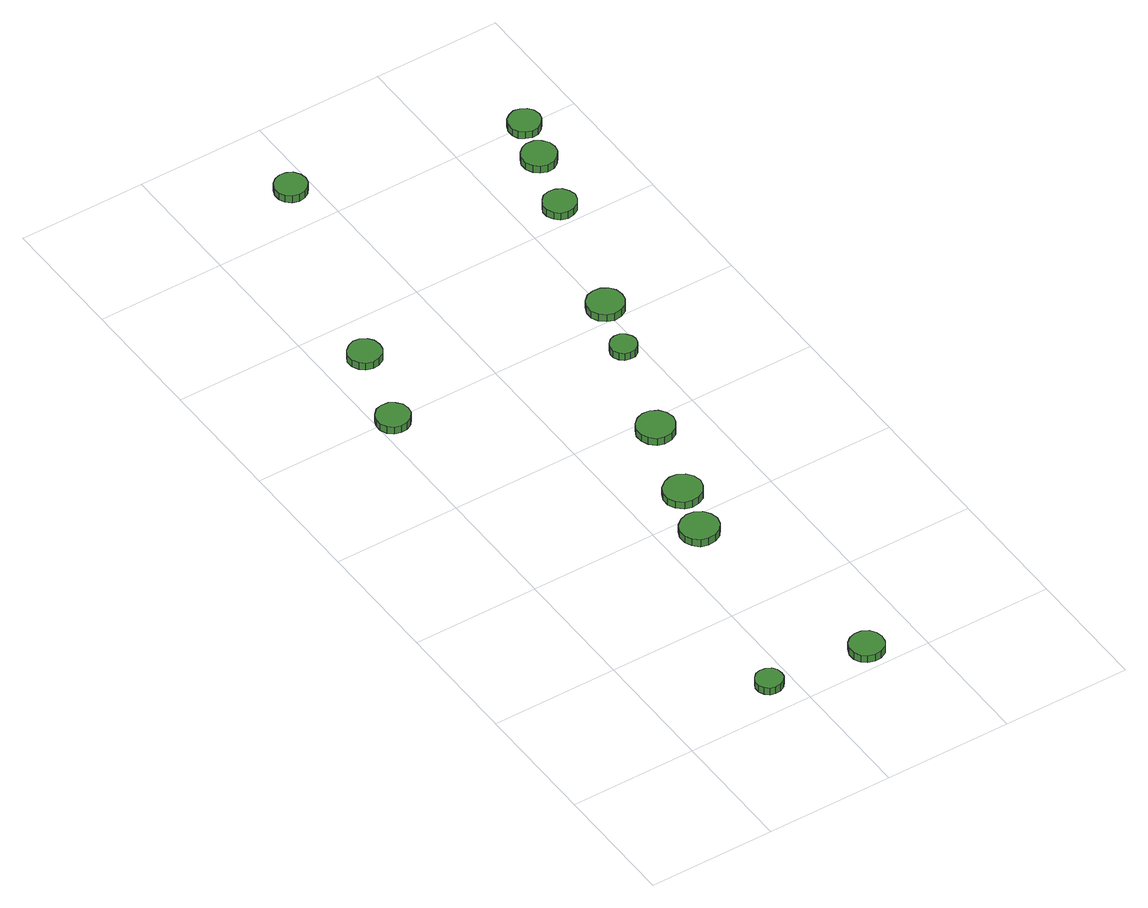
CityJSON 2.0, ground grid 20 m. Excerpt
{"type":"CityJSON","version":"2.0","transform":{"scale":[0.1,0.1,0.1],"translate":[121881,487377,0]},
"CityObjects":{
"tree1":{"type":"SolitaryVegetationObject","attributes":{"function":"something"},"geometry":[{"type":"MultiSurface","lod":"1","boundaries":[[[0,1,2,3,4,5,6,7,8,9,10,11,12,13,14]],[[15,16,17,18,19,20,21,22,23,24,25,26,27,28,29]],[[0,29,28,1]],[[1,28,27,2]],[[2,27,26,3]],[[3,26,25,4]],[[4,25,24,5]],[[5,24,23,6]],[[6,23,22,7]],[[7,22,21,8]],[[8,21,20,9]],[[9,20,19,10]],[[10,19,18,11]],[[11,18,17,12]],[[12,17,16,13]],[[13,16,15,14]],[[14,15,29,0]]]}]},
"tree2":{"type":"SolitaryVegetationObject","attributes":{"function":"something"},"geometry":[{"type":"MultiSurface","lod":"1","boundaries":[[[30,31,32,33,34,35,36,37,38,39,40,41,42,43,44]],[[45,46,47,48,49,50,51,52,53,54,55,56,57,58,59]],[[30,59,58,31]],[[31,58,57,32]],[[32,57,56,33]],[[33,56,55,34]],[[34,55,54,35]],[[35,54,53,36]],[[36,53,52,37]],[[37,52,51,38]],[[38,51,50,39]],[[39,50,49,40]],[[40,49,48,41]],[[41,48,47,42]],[[42,47,46,43]],[[43,46,45,44]],[[44,45,59,30]]]}]},
"tree3":{"type":"SolitaryVegetationObject","attributes":{"function":"something"},"geometry":[{"type":"MultiSurface","lod":"1","boundaries":[[[60,61,62,63,64,65,66,67,68,69,70,71,72,73,74]],[[75,76,77,78,79,80,81,82,83,84,85,86,87,88,89]],[[60,89,88,61]],[[61,88,87,62]],[[62,87,86,63]],[[63,86,85,64]],[[64,85,84,65]],[[65,84,83,66]],[[66,83,82,67]],[[67,82,81,68]],[[68,81,80,69]],[[69,80,79,70]],[[70,79,78,71]],[[71,78,77,72]],[[72,77,76,73]],[[73,76,75,74]],[[74,75,89,60]]]}]},
"tree4":{"type":"SolitaryVegetationObject","attributes":{"function":"something"},"geometry":[{"type":"MultiSurface","lod":"1","boundaries":[[[90,91,92,93,94,95,96,97,98,99,100,101,102,103,104]],[[105,106,107,108,109,110,111,112,113,114,115,116,117,118,119]],[[90,119,118,91]],[[91,118,117,92]],[[92,117,116,93]],[[93,116,115,94]],[[94,115,114,95]],[[95,114,113,96]],[[96,113,112,97]],[[97,112,111,98]],[[98,111,110,99]],[[99,110,109,100]],[[100,109,108,101]],[[101,108,107,102]],[[102,107,106,103]],[[103,106,105,104]],[[104,105,119,90]]]}]},
"tree5":{"type":"SolitaryVegetationObject","attributes":{"function":"something"},"geometry":[{"type":"MultiSurface","lod":"1","boundaries":[[[120,121,122,123,124,125,126,127,128,129,130,131,132,133,134]],[[135,136,137,138,139,140,141,142,143,144,145,146,147,148,149]],[[120,149,148,121]],[[121,148,147,122]],[[122,147,146,123]],[[123,146,145,124]],[[124,145,144,125]],[[125,144,143,126]],[[126,143,142,127]],[[127,142,141,128]],[[128,141,140,129]],[[129,140,139,130]],[[130,139,138,131]],[[131,138,137,132]],[[132,137,136,133]],[[133,136,135,134]],[[134,135,149,120]]]}]},
"tree6":{"type":"SolitaryVegetationObject","attributes":{"function":"something"},"geometry":[{"type":"MultiSurface","lod":"1","boundaries":[[[150,151,152,153,154,155,156,157,158,159,160,161,162,163,164]],[[165,166,167,168,169,170,171,172,173,174,175,176,177,178,179]],[[150,179,178,151]],[[151,178,177,152]],[[152,177,176,153]],[[153,176,175,154]],[[154,175,174,155]],[[155,174,173,156]],[[156,173,172,157]],[[157,172,171,158]],[[158,171,170,159]],[[159,170,169,160]],[[160,169,168,161]],[[161,168,167,162]],[[162,167,166,163]],[[163,166,165,164]],[[164,165,179,150]]]}]},
"tree7":{"type":"SolitaryVegetationObject","attributes":{"function":"something"},"geometry":[{"type":"MultiSurface","lod":"1","boundaries":[[[180,181,182,183,184,185,186,187,188,189,190,191,192,193,194]],[[195,196,197,198,199,200,201,202,203,204,205,206,207,208,209]],[[180,209,208,181]],[[181,208,207,182]],[[182,207,206,183]],[[183,206,205,184]],[[184,205,204,185]],[[185,204,203,186]],[[186,203,202,187]],[[187,202,201,188]],[[188,201,200,189]],[[189,200,199,190]],[[190,199,198,191]],[[191,198,197,192]],[[192,197,196,193]],[[193,196,195,194]],[[194,195,209,180]]]}]},
"tree8":{"type":"SolitaryVegetationObject","attributes":{"function":"something"},"geometry":[{"type":"MultiSurface","lod":"1","boundaries":[[[210,211,212,213,214,215,216,217,218,219,220,221,222,223,224]],[[225,226,227,228,229,230,231,232,233,234,235,236,237,238,239]],[[210,239,238,211]],[[211,238,237,212]],[[212,237,236,213]],[[213,236,235,214]],[[214,235,234,215]],[[215,234,233,216]],[[216,233,232,217]],[[217,232,231,218]],[[218,231,230,219]],[[219,230,229,220]],[[220,229,228,221]],[[221,228,227,222]],[[222,227,226,223]],[[223,226,225,224]],[[224,225,239,210]]]}]},
"tree9":{"type":"SolitaryVegetationObject","attributes":{"function":"something"},"geometry":[{"type":"MultiSurface","lod":"1","boundaries":[[[240,241,242,243,244,245,246,247,248,249,250,251,252,253,254]],[[255,256,257,258,259,260,261,262,263,264,265,266,267,268,269]],[[240,269,268,241]],[[241,268,267,242]],[[242,267,266,243]],[[243,266,265,244]],[[244,265,264,245]],[[245,264,263,246]],[[246,263,262,247]],[[247,262,261,248]],[[248,261,260,249]],[[249,260,259,250]],[[250,259,258,251]],[[251,258,257,252]],[[252,257,256,253]],[[253,256,255,254]],[[254,255,269,240]]]}]},
"tree10":{"type":"SolitaryVegetationObject","attributes":{"function":"something"},"geometry":[{"type":"MultiSurface","lod":"1","boundaries":[[[270,271,272,273,274,275,276,277,278,279,280,281,282,283,284]],[[285,286,287,288,289,290,291,292,293,294,295,296,297,298,299]],[[270,299,298,271]],[[271,298,297,272]],[[272,297,296,273]],[[273,296,295,274]],[[274,295,294,275]],[[275,294,293,276]],[[276,293,292,277]],[[277,292,291,278]],[[278,291,290,279]],[[279,290,289,280]],[[280,289,288,281]],[[281,288,287,282]],[[282,287,286,283]],[[283,286,285,284]],[[284,285,299,270]]]}]},
"tree11":{"type":"SolitaryVegetationObject","attributes":{"function":"something"},"geometry":[{"type":"MultiSurface","lod":"1","boundaries":[[[300,301,302,303,304,305,306,307,308,309,310,311,312,313,314]],[[315,316,317,318,319,320,321,322,323,324,325,326,327,328,329]],[[300,329,328,301]],[[301,328,327,302]],[[302,327,326,303]],[[303,326,325,304]],[[304,325,324,305]],[[305,324,323,306]],[[306,323,322,307]],[[307,322,321,308]],[[308,321,320,309]],[[309,320,319,310]],[[310,319,318,311]],[[311,318,317,312]],[[312,317,316,313]],[[313,316,315,314]],[[314,315,329,300]]]}]},
"tree12":{"type":"SolitaryVegetationObject","attributes":{"function":"something"},"geometry":[{"type":"MultiSurface","lod":"1","boundaries":[[[330,331,332,333,334,335,336,337,338,339,340,341,342,343,344]],[[345,346,347,348,349,350,351,352,353,354,355,356,357,358,359]],[[330,359,358,331]],[[331,358,357,332]],[[332,357,356,333]],[[333,356,355,334]],[[334,355,354,335]],[[335,354,353,336]],[[336,353,352,337]],[[337,352,351,338]],[[338,351,350,339]],[[339,350,349,340]],[[340,349,348,341]],[[341,348,347,342]],[[342,347,346,343]],[[343,346,345,344]],[[344,345,359,330]]]}]},
"tree13":{"type":"SolitaryVegetationObject","attributes":{"function":"something"},"geometry":[{"type":"MultiSurface","lod":"1","boundaries":[[[360,361,362,363,364,365,366,367,368,369,370,371,372,373,374]],[[375,376,377,378,379,380,381,382,383,384,385,386,387,388,389]],[[360,389,388,361]],[[361,388,387,362]],[[362,387,386,363]],[[363,386,385,364]],[[364,385,384,365]],[[365,384,383,366]],[[366,383,382,367]],[[367,382,381,368]],[[368,381,380,369]],[[369,380,379,370]],[[370,379,378,371]],[[371,378,377,372]],[[372,377,376,373]],[[373,376,375,374]],[[374,375,389,360]]]}]}
},
"vertices":[
[183,47,22],[182,56,22],[177,63,22],[169,67,22],[160,68,22],[152,66,22],[146,60,22],[142,52,22],[142,43,22],[146,35,22],[152,29,22],[160,27,22],[169,28,22],[177,32,22],[182,39,22],[182,39,9],[177,32,9],[169,28,9],[160,27,9],[152,29,9],[146,35,9],[142,43,9],[142,52,9],[146,60,9],[152,66,9],[160,68,9],[169,67,9],[177,63,9],[182,56,9],[183,47,9],
[51,797,16],[49,808,16],[42,816,16],[33,822,16],[22,823,16],[12,820,16],[4,812,16],[0,803,16],[0,792,16],[4,782,16],[12,775,16],[22,772,16],[33,773,16],[42,778,16],[49,787,16],[49,787,3],[42,778,3],[33,773,3],[22,772,3],[12,775,3],[4,782,3],[0,792,3],[0,803,3],[4,812,3],[12,820,3],[22,823,3],[33,822,3],[42,816,3],[49,808,3],[51,797,3],
[343,32,21],[341,43,21],[335,52,21],[325,57,21],[314,58,21],[304,55,21],[296,48,21],[291,37,21],[291,26,21],[296,16,21],[304,9,21],[314,6,21],[325,7,21],[335,12,21],[341,21,21],[341,21,8],[335,12,8],[325,7,8],[314,6,8],[304,9,8],[296,16,8],[291,26,8],[291,37,8],[296,48,8],[304,55,8],[314,58,8],[325,57,8],[335,52,8],[341,43,8],[343,32,8],
[89,927,18],[87,938,18],[81,946,18],[71,952,18],[61,953,18],[51,949,18],[43,942,18],[38,933,18],[38,922,18],[43,912,18],[51,905,18],[61,902,18],[71,903,18],[81,908,18],[87,917,18],[87,917,5],[81,908,5],[71,903,5],[61,902,5],[51,905,5],[43,912,5],[38,922,5],[38,933,5],[43,942,5],[51,949,5],[61,953,5],[71,952,5],[81,946,5],[87,938,5],[89,927,5],
[285,364,21],[282,376,21],[275,386,21],[264,392,21],[252,393,21],[240,389,21],[231,381,21],[226,370,21],[226,358,21],[231,347,21],[240,338,21],[252,335,21],[264,336,21],[275,342,21],[282,352,21],[282,352,8],[275,342,8],[264,336,8],[252,335,8],[240,338,8],[231,347,8],[226,358,8],[226,370,8],[231,381,8],[240,389,8],[252,393,8],[264,392,8],[275,386,8],[282,376,8],[285,364,8],
[310,444,18],[307,456,18],[300,466,18],[289,472,18],[277,473,18],[266,469,18],[256,461,18],[251,450,18],[251,438,18],[256,427,18],[266,418,18],[277,415,18],[289,416,18],[300,422,18],[307,432,18],[307,432,5],[300,422,5],[289,416,5],[277,415,5],[266,418,5],[256,427,5],[251,438,5],[251,450,5],[256,461,5],[266,469,5],[277,473,5],[289,472,5],[300,466,5],[307,456,5],[310,444,5],
[351,575,17],[348,587,17],[341,597,17],[330,603,17],[318,604,17],[307,600,17],[298,592,17],[293,581,17],[293,569,17],[298,558,17],[307,549,17],[318,546,17],[330,547,17],[341,553,17],[348,563,17],[348,563,4],[341,553,4],[330,547,4],[318,546,4],[307,549,4],[298,558,4],[293,569,4],[293,581,4],[298,592,4],[307,600,4],[318,604,4],[330,603,4],[341,597,4],[348,587,4],[351,575,4],
[192,1270,18],[190,1280,18],[184,1289,18],[175,1294,18],[165,1295,18],[155,1292,18],[147,1285,18],[143,1275,18],[143,1265,18],[147,1256,18],[155,1249,18],[165,1246,18],[175,1247,18],[184,1252,18],[190,1260,18],[190,1260,5],[184,1252,5],[175,1247,5],[165,1246,5],[155,1249,5],[147,1256,5],[143,1265,5],[143,1275,5],[147,1285,5],[155,1292,5],[165,1295,5],[175,1294,5],[184,1289,5],[190,1280,5],[192,1270,5],
[396,737,18],[394,745,18],[389,752,18],[382,757,18],[373,758,18],[365,755,18],[359,749,18],[355,741,18],[355,733,18],[359,725,18],[365,719,18],[373,717,18],[382,717,18],[389,722,18],[394,729,18],[394,729,5],[389,722,5],[382,717,5],[373,717,5],[365,719,5],[359,725,5],[355,733,5],[355,741,5],[359,749,5],[365,755,5],[373,758,5],[382,757,5],[389,752,5],[394,745,5],[396,737,5],
[428,820,22],[426,832,22],[419,841,22],[409,847,22],[397,848,22],[386,845,22],[377,837,22],[372,826,22],[372,814,22],[377,804,22],[386,796,22],[397,792,22],[409,794,22],[419,799,22],[426,809,22],[426,809,9],[419,799,9],[409,794,9],[397,792,9],[386,796,9],[377,804,9],[372,814,9],[372,826,9],[377,837,9],[386,845,9],[397,848,9],[409,847,9],[419,841,9],[426,832,9],[428,820,9],
[487,1028,22],[484,1038,22],[478,1047,22],[469,1052,22],[459,1053,22],[448,1050,22],[441,1043,22],[436,1033,22],[436,1023,22],[441,1013,22],[448,1006,22],[459,1003,22],[469,1004,22],[478,1009,22],[484,1018,22],[484,1018,9],[478,1009,9],[469,1004,9],[459,1003,9],[448,1006,9],[441,1013,9],[436,1023,9],[436,1033,9],[441,1043,9],[448,1050,9],[459,1053,9],[469,1052,9],[478,1047,9],[484,1038,9],[487,1028,9],
[520,1129,18],[518,1140,18],[511,1149,18],[502,1155,18],[490,1156,18],[480,1152,18],[472,1145,18],[467,1135,18],[467,1123,18],[472,1113,18],[480,1106,18],[490,1102,18],[502,1103,18],[511,1109,18],[518,1118,18],[518,1118,5],[511,1109,5],[502,1103,5],[490,1102,5],[480,1106,5],[472,1113,5],[467,1123,5],[467,1135,5],[472,1145,5],[480,1152,5],[490,1156,5],[502,1155,5],[511,1149,5],[518,1140,5],[520,1129,5],
[540,1199,16],[538,1209,16],[532,1217,16],[523,1222,16],[513,1224,16],[503,1220,16],[495,1214,16],[491,1204,16],[491,1194,16],[495,1184,16],[503,1178,16],[513,1174,16],[523,1175,16],[532,1181,16],[538,1189,16],[538,1189,3],[532,1181,3],[523,1175,3],[513,1174,3],[503,1178,3],[495,1184,3],[491,1194,3],[491,1204,3],[495,1214,3],[503,1220,3],[513,1224,3],[523,1222,3],[532,1217,3],[538,1209,3],[540,1199,3]
]}
